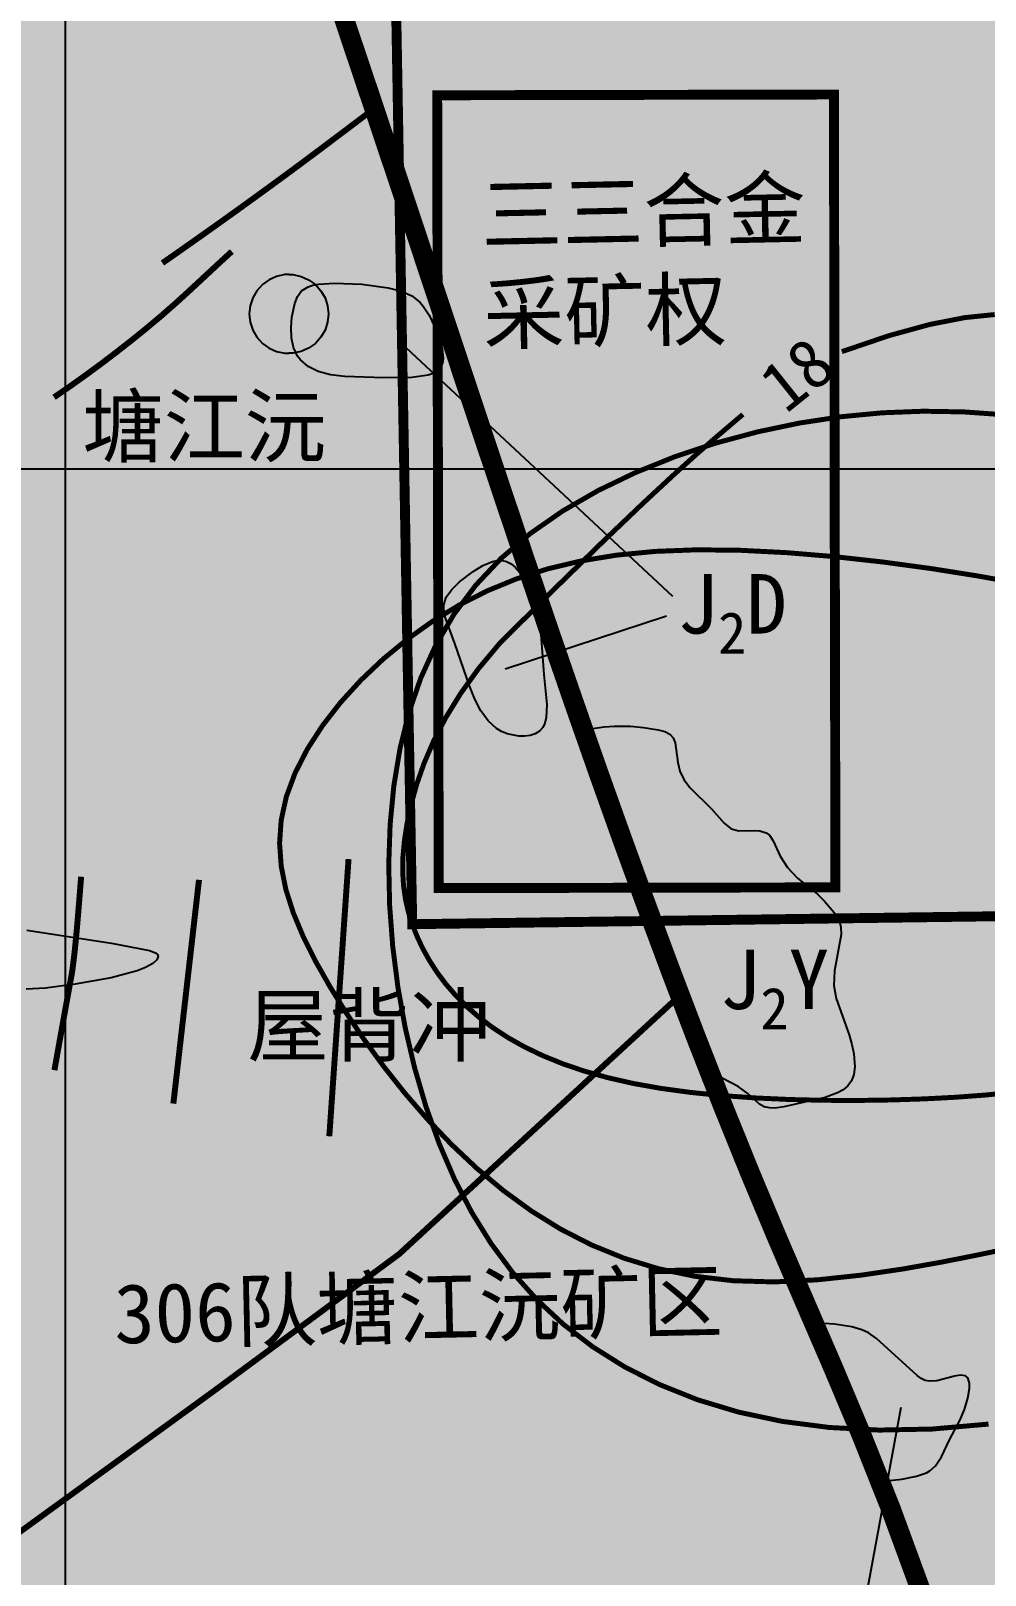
# Model space of a CAD drawing. Extents: x 13788 to 14373, y 59028 to 59855.
# Drawn here: x 14098.3 to 14146.3, y 59544.2 to 59622.1 of the extents above; entities that cross this region are included whole.
import ezdxf

# ---------------------------------------------------------------- set-up
doc = ezdxf.new("R2010")
doc.units = 0
doc.header["$LTSCALE"] = 0.5
doc.header["$MEASUREMENT"] = 0
doc.linetypes.add('X6', pattern=[2, 1, -1])
doc.layers.get('0').update_dxf_attribs({"color": 6})
for name, color, linetype in [('TREE_LAYER', 7, 'Continuous'), ('图框', 7, 'Continuous'), ('地名', 7, 'Continuous'), ('地层代号', 7, 'Continuous'), ('地质界线', 7, 'Continuous'), ('塘江沅', 7, 'Continuous'), ('填色', 6, 'Continuous'), ('异常WL', 7, 'Continuous'), ('异常WT', 7, 'Continuous'), ('构造', 7, 'Continuous'), ('石英脉', 6, 'Continuous'), ('矿点WT', 7, 'Continuous')]:
    doc.layers.add(name, color=color, linetype=linetype)
doc.styles.add('HZTXT', font='', dxfattribs={"height": 1})
doc.styles.get("Standard").update_dxf_attribs({"font": ''})
doc.styles.get('HZTXT').set_extended_font_data('SimSun')
doc.styles.get('Standard').set_extended_font_data('SimSun')

# ---------------------------------------------------------------- blocks, each defined once
blk = doc.blocks.new('279')
at = {"true_color": 0xd70065}
blk.add_hatch(color=232, dxfattribs=at).paths.add_polyline_path([(-0.001231, 0.49567), (0.050142, 0.495571), (0.152115, 0.473896), (0.247353, 0.4314939999999999), (0.331693, 0.370216), (0.401451, 0.292743), (0.453576, 0.202459), (0.485791, 0.103311), (0.496688, -0.000369), (0.496688, -0.000369), (0.485791, -0.104049), (0.453576, -0.203197), (0.401451, -0.293481), (0.331693, -0.370954), (0.247353, -0.432231), (0.152115, -0.474634), (0.050142, -0.496309), (-0.001129, -0.496396), (-0.001129, -0.496396), (-0.054109, -0.496309), (-0.156081, -0.474634), (-0.251319, -0.432231), (-0.33566, -0.370954), (-0.405417, -0.293481), (-0.457543, -0.203197), (-0.489758, -0.104049), (-0.5006550000000001, -0.000369), (-0.489758, 0.103311), (-0.457543, 0.202459), (-0.405417, 0.292743), (-0.33566, 0.370216), (-0.251319, 0.4314939999999999), (-0.156081, 0.473896), (-0.054109, 0.495571), (-0.001231, 0.49567)])
at = {"color": 18, "true_color": 0x000000}
for points in [[(-0.001231, 0.49567), (-0.054109, 0.495571), (-0.156081, 0.473896), (-0.251319, 0.4314939999999999), (-0.33566, 0.370216), (-0.405417, 0.292743), (-0.457543, 0.202459), (-0.489758, 0.103311), (-0.5006550000000001, -0.000369), (-0.489758, -0.104049), (-0.457543, -0.203197), (-0.405417, -0.293481), (-0.33566, -0.370954), (-0.251319, -0.432231), (-0.156081, -0.474634), (-0.054109, -0.496309), (-0.001129, -0.496396)], [(-0.001231, 0.49567), (0.050142, 0.495571), (0.152115, 0.473896), (0.247353, 0.4314939999999999), (0.331693, 0.370216), (0.401451, 0.292743), (0.453576, 0.202459), (0.485791, 0.103311), (0.496688, -0.000369), (0.496688, -0.000369), (0.485791, -0.104049), (0.453576, -0.203197), (0.401451, -0.293481), (0.331693, -0.370954), (0.247353, -0.432231), (0.152115, -0.474634), (0.050142, -0.496309), (-0.001129, -0.496396)]]:
    blk.add_lwpolyline(points, dxfattribs=at)

msp = doc.modelspace()

# ---------------------------------------------------------------- hatches: boundary and pattern name
at = {"layer": '填色', "true_color": 0xf5e173}
h = msp.add_hatch(color=41, dxfattribs=at)
h.paths.add_polyline_path([(14239.99932899999, 59800.002312), (13799.999329, 59800.002312), (13799.999329, 59040.002312), (14239.999329, 59040.002312)])
h.paths.add_polyline_path([(14090.684989, 59568.547623), (14090.6384, 59568.658199), (14090.592016, 59568.768232), (14090.545857, 59568.877674), (14090.499941, 59568.986474), (14090.454287, 59569.09458300001), (14090.408914, 59569.201952), (14090.36384, 59569.308532), (14090.319084, 59569.414273), (14090.274666, 59569.519126), (14090.230603, 59569.623041), (14090.186914, 59569.72597000001), (14090.143618, 59569.827863), (14090.100734, 59569.92867), (14090.058281, 59570.028342), (14090.016276, 59570.12682999999), (14089.97474, 59570.224085), (14089.93369, 59570.320057), (14089.893145, 59570.414697), (14089.853125, 59570.50795499999), (14089.813647, 59570.599782), (14089.774731, 59570.69013), (14089.736395, 59570.778948), (14089.698657, 59570.866187), (14089.661538, 59570.951797), (14089.625054, 59571.035731), (14089.58922599913, 59571.1179369976), (14089.55407199763, 59571.19836700445), (14089.51961000185, 59571.27697199417), (14089.48585899863, 59571.35370200661), (14089.4858585631, 59571.35370299384), (14089.7213734658, 59570.81828008466), (14090.26220360186, 59569.55021012908), (14090.72580417172, 59568.45102311439), (14090.72580459044, 59568.45102211228), (14090.7256922719, 59568.45097480946)], flags=16)
at = {"layer": '填色', "linetype": 'Continuous', "true_color": 0xffb3ff}
for points in [[(14118.97691637427, 59606.05716329152), (14118.72658452144, 59606.90077365106), (14118.33134805661, 59607.74438384752), (14118.02036386555, 59608.2121279567), (14117.84972586683, 59608.40574948399), (14117.45065299884, 59608.72225339303), (14116.93598646784, 59608.95956251804), (14116.25948887118, 59609.13582575128), (14114.93258813259, 59609.31061114554), (14113.53602144487, 59609.3610361402), (14112.76305793039, 59609.31181448222), (14112.46449260195, 59609.25937889153), (14112.22403366122, 59609.18766017528), (14111.88564676339, 59608.98513596808), (14111.68432087851, 59608.7017670644), (14111.55647964813, 59608.33507866805), (14111.41172974779, 59607.64336175151), (14111.36477014892, 59607.12997063698), (14111.38345129305, 59606.61327976995), (14111.48977373441, 59606.12585730564), (14111.69901226289, 59605.69038923244), (14111.84491490681, 59605.49616614057), (14112.22444732954, 59605.1624756977), (14112.72782976627, 59604.91210471131), (14113.35547501071, 59604.75137774923), (14114.07642062692, 59604.66242100125), (14116.03247983068, 59604.59785142032), (14117.45627652016, 59604.61194395463), (14118.27632025891, 59604.71851652752), (14118.65447624827, 59604.8642569538), (14118.79215632407, 59604.96476287241), (14118.89722248239, 59605.0858924478), (14119.01446713236, 59605.39662212816), (14119.02912266675, 59605.5895220128)], [(14123.79363671217, 59592.64950691553), (14123.56690764034, 59593.43302559751), (14123.25705185112, 59594.1717217057), (14122.88122248062, 59594.78913287006), (14122.67392805742, 59595.02846210761), (14122.456572665, 59595.2087967204), (14122.23116300064, 59595.32340779985), (14121.99915598279, 59595.376881988), (14121.76187108529, 59595.37663481454), (14121.52062778203, 59595.3300818092), (14121.03154385325, 59595.12772042169), (14120.54245998693, 59594.82912206307), (14119.84825354092, 59594.303114471), (14119.46461762018, 59593.92387924926), (14119.19049789312, 59593.53409742878), (14119.06380166643, 59593.1434915194), (14119.05783682754, 59592.94612864133), (14119.13678572796, 59592.52998019709), (14119.626612844, 59591.19702557108), (14120.35149706207, 59589.05789426699), (14120.62646903116, 59588.38418025784), (14120.93346557124, 59587.79088344534), (14121.29324084513, 59587.29316446865), (14121.72690637138, 59586.90552481052), (14121.97804532848, 59586.75751643931), (14122.2534020423, 59586.64254834862), (14122.84172035244, 59586.52071404384), (14123.13390031631, 59586.51846193954), (14123.41090639775, 59586.55839594046), (14123.66234778047, 59586.64282310153), (14123.87783364826, 59586.77405047762), (14124.04697318484, 59586.95438512364), (14124.16253680082, 59587.18454112771), (14124.229939814, 59587.45886071065), (14124.25457021051, 59588.11098762979), (14124.10327173386, 59589.62617159561), (14123.92910231531, 59591.88246736967)], [(14145.29614546137, 59552.56238140296), (14145.46588596202, 59553.12989853009), (14145.55135540675, 59553.63018816907), (14145.55058149165, 59553.88933163459), (14145.46304422198, 59554.15693581482), (14145.35048902291, 59554.25798227233), (14145.10694167085, 59554.30134981438), (14144.79032519679, 59554.24706717877), (14143.90377176833, 59554.01464796869), (14143.53337099293, 59553.98756143538), (14143.3148299266, 59554.02955146723), (14143.11568106717, 59554.12714123292), (14142.91624182558, 59554.27665635575), (14140.86062314858, 59556.15084206466), (14140.45804794781, 59556.42861733583), (14140.12578952507, 59556.58887745953), (14139.62310153878, 59556.73301356897), (14138.75240787557, 59556.86366077618), (14137.70690358363, 59556.93935981635), (14138.67934247557, 59554.68842376878), (14140.11937018283, 59551.26049131354), (14141.04546311363, 59548.92916041934), (14142.14438052089, 59549.05595477353), (14142.89045592902, 59549.1984015499), (14143.3801166225, 59549.37210740925), (14143.55760554229, 59549.47540733866), (14143.83406747506, 59549.72361889656), (14144.13914234716, 59550.18512730874), (14144.54437165699, 59551.02896274168), (14145.06763575764, 59552.01104869979)]]:
    msp.add_hatch(color=211, dxfattribs=at).paths.add_polyline_path(points)
at = {"layer": '填色', "linetype": 'Continuous', "true_color": 0xfb98f3}
h = msp.add_hatch(color=211, dxfattribs=at)
h.paths.add_polyline_path([(14067.72664956234, 59509.2086311356), (14068.15532495776, 59510.01792795487), (14068.5928069878, 59510.71155074955), (14069.08430617128, 59511.3405157521), (14070.07278610264, 59512.47712486552), (14071.85979439084, 59514.39018524696), (14071.94937781745, 59514.54296448355), (14071.93776538149, 59514.66543115826), (14071.79615322808, 59514.76142372262), (14071.61917393898, 59514.75546439003), (14071.42177142012, 59514.65379730856), (14070.88023367049, 59514.27743945311), (14070.64078252467, 59514.18974397246), (14070.08558225413, 59514.16613639127), (14069.94981388754, 59514.20663528347), (14069.82870029775, 59514.29243275082), (14069.71550170956, 59514.46776248625), (14069.64408305161, 59514.69729160406), (14069.28098353833, 59516.65222195174), (14069.07906599471, 59517.5520044176), (14068.94808902776, 59517.74686786655), (14068.70583069212, 59517.81926572947), (14068.62402805708, 59517.7979816626), (14068.57801633742, 59517.73374636752), (14068.54480441519, 59517.36397811839), (14068.76847799853, 59514.1053929766), (14068.80089843126, 59512.84046633354), (14068.72979270132, 59512.10508977239), (14068.6654393908, 59511.98313400529), (14068.55673096913, 59511.89736116393), (14068.26641925706, 59511.80020119783), (14067.91872740721, 59511.77848182254), (14067.54458948782, 59511.8276529635), (14067.18577375071, 59511.95744442588), (14066.55851005861, 59512.33103564507), (14065.49503394027, 59513.03541724), (14063.83810704726, 59514.25661858203), (14063.44059918728, 59514.44672073361), (14063.0509579602, 59514.52228708224), (14063.22168428547, 59513.63402151052), (14063.5387799665, 59512.23283310503), (14063.23523262037, 59513.25751901515), (14062.96199413273, 59514.25607586538), (14062.67871476381, 59515.34705030016), (14062.54724932899, 59515.95516568887), (14062.27242858603, 59517.66966302985), (14061.6211967971, 59522.39465197032), (14061.51182306764, 59523.07036378614), (14061.4235319456, 59523.50844714112), (14061.30574639923, 59523.89874550195), (14060.85309063179, 59524.88693254401), (14060.64742480316, 59525.47463020448), (14060.56723857762, 59525.80765877773), (14060.52834365171, 59526.07438361195), (14060.50734894262, 59526.83687060449), (14060.46707769341, 59527.12762564786), (14060.40852177889, 59527.30616497645), (14060.11676468374, 59528.00303102331), (14060.03131931566, 59528.25465015285), (14059.93516186852, 59528.63080176599), (14059.78436378959, 59529.39552094657), (14059.51597986455, 59530.23849458765), (14059.43294589784, 59530.61192616185), (14059.39726233869, 59530.90050452269), (14059.4137714256, 59531.30679946836), (14059.44710766948, 59531.51715821237), (14059.58668615129, 59532.11256966511), (14059.71746641708, 59533.10966169997), (14059.66409369283, 59533.5366001628), (14059.42787459985, 59534.65997970094), (14059.17504794325, 59535.76134686246), (14058.98563703239, 59536.32768553947), (14058.64479576628, 59537.0917414404), (14057.25377892056, 59538.25524903843), (14055.96160098593, 59539.41930699813), (14055.38984778293, 59540.0028414066), (14053.9609460366, 59541.60305198446), (14052.79772219143, 59542.78820567648), (14052.54917897796, 59543.10499695819), (14052.45484339745, 59543.31706449291), (14052.35769225272, 59543.93031717651), (14052.33418898282, 59544.56621171845), (14052.39304187568, 59545.00871101395), (14052.53067077398, 59545.4180494247), (14052.73277958468, 59545.76992005717), (14052.96548926352, 59546.02284221189), (14053.4222108329, 59546.34212312857), (14054.17167465789, 59546.73035626103), (14054.60194286636, 59546.88070433241), (14055.06473808953, 59546.93792025174), (14055.39835694109, 59546.9141833508), (14055.66527414129, 59546.82883504883), (14055.87729499923, 59546.66399528865), (14056.02741360504, 59546.43572663568), (14056.08942728466, 59546.26150874793), (14056.12003033645, 59546.04433269459), (14056.09049064684, 59544.6976527331), (14056.13405193633, 59544.5220406108), (14056.2272539198, 59544.40285872781), (14056.37338763298, 59544.33381875968), (14056.54872361056, 59544.29854080988), (14057.04707758847, 59544.30461130405), (14057.75262691685, 59544.43670021836), (14058.31695863746, 59544.63450796616), (14058.70446825062, 59544.86783145605), (14058.89651981024, 59545.09243574789), (14059.29084341526, 59545.98346268037), (14059.99941091711, 59547.4109224493), (14060.34753440449, 59548.22223862966), (14060.45827648496, 59548.56145260853), (14060.51988330489, 59548.93055392514), (14060.51062042551, 59550.894883014), (14060.55414952361, 59551.21043184909), (14060.71672999449, 59551.86082863478), (14060.72872852894, 59552.11633274343), (14060.67349231971, 59552.33004596367), (14060.57034483353, 59552.53646055813), (14059.84661657319, 59553.52419692936), (14059.57169281857, 59553.97499337012), (14059.44160204127, 59554.32746649208), (14059.4245598662, 59554.65694471972), (14059.52825605816, 59554.91135261321), (14059.77202388913, 59555.18336822816), (14060.23109785539, 59555.57128854612), (14061.06174991096, 59556.18427880189), (14061.36002714585, 59556.46083672266), (14061.72814420173, 59556.94282570231), (14061.78764284519, 59557.09192579469), (14061.79543128299, 59557.24196212933), (14061.71628012565, 59557.42108248248), (14061.56573711015, 59557.47133866134), (14061.49244803173, 59557.42248792855), (14061.18186650547, 59557.05113233305), (14060.8826494667, 59556.85233778424), (14060.62534401025, 59556.80186350938), (14060.32133289953, 59556.92589214836), (14059.6180024244, 59557.38875658005), (14059.35390303167, 59557.61586517754), (14059.1563314909, 59557.83848360986), (14059.025573838, 59558.06574590063), (14058.97500036635, 59558.23864314974), (14058.97113110211, 59558.4941378598), (14059.0219216945, 59558.72554475902), (14059.20030840058, 59559.09341758723), (14059.54271879015, 59559.55035245822), (14060.5579949828, 59560.70056993316), (14060.97083973665, 59561.07955673802), (14061.69743396021, 59561.5007363723), (14063.81201842819, 59562.31373366866), (14064.05338423872, 59562.45607604644), (14064.32176282234, 59562.67262249243), (14064.86293793201, 59563.23521073173), (14065.30692195079, 59563.8111435807), (14065.58553046519, 59564.32240216232), (14065.74830253989, 59564.84201203298), (14065.71109526377, 59565.05493619797), (14065.5067699084, 59565.48477614547), (14062.87557638237, 59570.10644623386), (14062.50738030724, 59570.93767608168), (14062.44123654767, 59571.24404529713), (14062.42232675427, 59571.51892312024), (14062.44310674116, 59571.84446398714), (14062.51055943608, 59572.19804883394), (14062.72911872379, 59572.72696000962), (14063.13000117262, 59573.29657193692), (14063.45509551752, 59573.58161821426), (14063.84142382446, 59573.77687492465), (14064.31325708308, 59573.89919133964), (14064.95471016331, 59573.95203783198), (14066.09961525052, 59573.88269773585), (14069.02163928122, 59573.49154590804), (14070.12764569407, 59573.37743444027), (14071.82213160875, 59573.31069322152), (14073.65291006733, 59573.32820522454), (14073.9146898016, 59573.38231378017), (14075.26908782474, 59574.05540237333), (14075.70223634327, 59574.20293314934), (14076.12572458194, 59574.30317634001), (14076.83469586028, 59574.39175285632), (14077.65965148964, 59574.41433941068), (14078.31718961416, 59574.36386428836), (14078.87418417294, 59574.25108802968), (14079.20725897752, 59574.12082111062), (14079.52263709817, 59573.91937821292), (14079.80883843367, 59573.64729772982), (14080.03832856402, 59573.34022283419), (14080.35522798052, 59572.71884698769), (14081.50969542755, 59570.04413907303), (14081.92470044109, 59569.31395069782), (14082.39021517031, 59568.665162153), (14082.96653557511, 59568.03596034372), (14083.52935786494, 59567.58530147267), (14084.12924510776, 59567.26463945396), (14084.32521765775, 59567.21305144692), (14084.55748936884, 59567.20062216718), (14084.7777649578, 59567.23113669751), (14084.94527149045, 59567.29447277039), (14085.44809760901, 59567.63809641657), (14086.71060725316, 59569.04944222792), (14087.1283171792, 59569.41275674106), (14087.65403355506, 59569.70677384812), (14089.40116229888, 59570.50591445789), (14089.93656145485, 59570.78657199568), (14090.601431443, 59571.22770083185), (14092.92724423643, 59572.9329400534), (14093.73933492072, 59573.41640250551), (14094.60374696013, 59573.82681096575), (14095.3887419751, 59574.08838201183), (14096.1414922143, 59574.19976222413), (14096.48202751589, 59574.16173465889), (14097.64486948328, 59573.82220945205), (14098.01717802173, 59573.76146792787), (14098.99372043753, 59573.80826337401), (14100.48877317696, 59574.00743254231), (14102.2989947126, 59574.33976689046), (14103.61609762921, 59574.68163169964), (14104.03430710054, 59574.8471514755), (14104.39900387551, 59575.05730706952), (14104.60510461542, 59575.25011962069), (14104.66493587227, 59575.41661512927), (14104.63110546505, 59575.50279069902), (14104.543920601, 59575.59376700924), (14104.23864725813, 59575.71804465311), (14102.31691044719, 59576.07662617516), (14098.04942760119, 59576.74606785498), (14097.12195142801, 59576.83275741201), (14096.35938721152, 59576.83496325929), (14095.65948502421, 59576.77948509936), (14094.86635400756, 59576.67130439825), (14093.40971089232, 59576.34915342227), (14092.12434623868, 59575.97429894743), (14088.42486722194, 59574.77633309845), (14087.40674149074, 59574.50031951398), (14086.92515178, 59574.41828206507), (14086.54359179142, 59574.39091090675), (14086.18431536213, 59574.41189596487), (14085.72453048293, 59574.49111506795), (14085.16425051932, 59574.66959365887), (14084.47495630293, 59575.02829462867), (14083.86614410963, 59575.45991201746), (14083.28229629603, 59575.98817132849), (14082.15252329106, 59577.23790834728), (14078.01327360336, 59582.18424286612), (14077.32880588787, 59582.89988270105), (14076.53398421498, 59583.65300054698), (14075.74437242842, 59584.31184766435), (14074.904361554, 59584.90377272572), (14074.09223880742, 59585.37979431028), (14073.26821621953, 59585.76848090056), (14072.70507247004, 59585.97793626952), (14072.05965286325, 59586.16509063707), (14071.46921056101, 59586.29093158642), (14070.77650402535, 59586.38912653002), (14061.46656461912, 59587.04573979019), (14060.44497701981, 59587.07956450052), (14059.59731188279, 59587.04976646242), (14057.57060617257, 59586.8850706156), (14056.32331362459, 59586.72942381404), (14055.90135319681, 59586.6251092182), (14055.39793675548, 59586.43498330253), (14053.74309008223, 59585.59458806205), (14052.52727141863, 59584.86462084567), (14052.07734539435, 59584.54216123735), (14051.58633069466, 59584.13403802938), (14050.61687853296, 59583.16598062636), (14049.61597403072, 59581.95108502646), (14048.7129328574, 59580.66687332896), (14047.79659440669, 59579.13746439907), (14046.90432961329, 59577.37436253211), (14046.0946357959, 59575.49641956313), (14044.93435771795, 59572.38391596638), (14044.01857135735, 59569.68289652861), (14043.76723236932, 59568.63503043418), (14043.59862573381, 59567.48984028683), (14043.40865009969, 59565.56938996963), (14043.22669901609, 59563.25466846162), (14043.15098326903, 59561.5304517898), (14043.2082085814, 59559.94638960689), (14043.15505763913, 59558.92117349349), (14043.12543194076, 59557.16992051238), (14042.62344421512, 59547.59904308869), (14042.64614146904, 59546.65643020363), (14042.85333832244, 59545.2382490693), (14042.8474299594, 59544.28340256292), (14042.72979453412, 59543.19958412874), (14042.30056881801, 59541.45333215818), (14041.6062049921, 59537.05671001202), (14041.62966252987, 59536.60310859763), (14041.71682195558, 59536.1326799333), (14042.28969541991, 59534.82144662799), (14042.38845112592, 59534.42491201108), (14042.40320456775, 59534.08358156166), (14042.31794362951, 59533.62332002528), (14041.85818391799, 59532.24933486633), (14041.50332744583, 59530.80092911601), (14041.3056629759, 59529.60163439506), (14041.26163008817, 59528.52236996726), (14041.30016302522, 59527.75241376392), (14041.40549537086, 59526.964367824), (14041.53488150798, 59526.32101055938), (14041.71166636198, 59525.74357710194), (14042.10747558829, 59524.77410371853), (14042.60002462221, 59523.68654705684), (14044.45031619154, 59519.96371996056), (14044.72869466753, 59519.28359463503), (14044.8739831085, 59518.69922977091), (14044.92938184985, 59518.14095284498), (14044.94918780873, 59517.29358041976), (14044.88694377816, 59514.37575629974), (14044.73616603688, 59512.2198052481), (14044.40122814001, 59509.77665368882), (14044.40935429079, 59509.19268192636), (14044.47337740773, 59508.87065526569), (14044.5936624832, 59508.52912512262), (14044.78242596534, 59508.16848427504), (14045.05188430227, 59507.78912550083), (14045.4108385551, 59507.39136206696), (14045.85442823732, 59506.9751891972), (14046.96241039511, 59506.0872780009), (14048.309623787, 59505.12471761457), (14054.67838544611, 59500.77783238031), (14058.30902891219, 59498.25601166065), (14060.46216348092, 59496.70324001463), (14060.9689600916, 59496.29945920349), (14061.28582961986, 59495.99451766322), (14061.86673791309, 59495.24749127692), (14062.54721619539, 59494.19100854707), (14063.19564656945, 59493.00649518573), (14063.77114736078, 59491.75944398595), (14064.50204001916, 59489.82487373429), (14065.1892364537, 59487.8079527384), (14065.53342493672, 59486.59031841661), (14065.8309023311, 59485.17399246303), (14066.0383899168, 59483.80132450798), (14066.17120661612, 59482.5328881517), (14066.26622986827, 59481.00854027872), (14066.29068085571, 59479.68332328432), (14066.25138663733, 59477.79844358041), (14066.15535316382, 59475.9249369925), (14066.03282062644, 59474.47607469314), (14065.82470004615, 59472.75796057955), (14065.44492462911, 59470.36037149149), (14064.89735747922, 59467.79711933833), (14064.12014685773, 59464.8433035123), (14062.30400692266, 59458.698271508), (14062.05722781037, 59457.52746354668), (14061.90435096079, 59456.30129090875), (14061.85684631218, 59455.57810044204), (14061.85362256493, 59454.95779528226), (14061.89270436186, 59454.25511040122), (14061.97538051536, 59453.54554836873), (14062.10696155895, 59452.80947266936), (14062.30401882615, 59451.98339984247), (14062.49525760943, 59451.33809555398), (14062.7328258384, 59450.68582980756), (14063.51223289378, 59448.85451633494), (14065.74727157989, 59444.00561114113), (14066.47055716785, 59442.28000981984), (14066.9044234438, 59441.09626280643), (14067.2022205969, 59440.16682369251), (14068.01581923341, 59437.11223953997), (14068.25063161094, 59436.33988682851), (14068.72631447694, 59435.13892902101), (14069.32106632784, 59433.91218563285), (14069.81584547797, 59433.04940169738), (14070.37681956886, 59432.19953045771), (14071.08342288917, 59431.26220379407), (14071.72627210079, 59430.51784391861), (14072.42295091296, 59429.80279835052), (14073.17944143125, 59429.11009115811), (14074.00777123977, 59428.4341116432), (14074.89450216439, 59427.79062757768), (14075.98604098712, 59427.0996334317), (14077.18747380859, 59426.45342163055), (14078.55463614873, 59425.83555490361), (14080.07502852194, 59425.25730617456), (14081.25347245666, 59424.89884805929), (14082.51231125681, 59424.62921952269), (14083.44199336385, 59424.52430095184), (14084.32623676213, 59424.5463702493), (14085.52697755941, 59424.72704869601), (14086.69433524084, 59425.03474546199), (14088.09280306041, 59425.53644181518), (14089.71330621709, 59426.25523345105), (14091.41372295444, 59427.13170339274), (14092.62749105858, 59427.83884889886), (14093.14983196187, 59428.23123568577), (14093.64619319447, 59428.65968719783), (14093.93587932103, 59428.95976790121), (14094.22002840255, 59429.32617131861), (14094.50764172996, 59429.82825270593), (14094.68961762927, 59430.31863766989), (14094.77884132172, 59430.76847654863), (14094.81380135894, 59431.38556245611), (14094.78042576592, 59432.09271323416), (14094.68484444504, 59432.76020204396), (14094.5147069066, 59433.46823395671), (14094.22993868685, 59434.32386498694), (14093.84046757628, 59435.23020883395), (14093.41228529126, 59436.03506822543), (14088.90549537487, 59443.09858952074), (14088.37492298497, 59443.99007056921), (14087.84502928859, 59444.98401310721), (14087.0930802973, 59446.60807225239), (14086.54031608336, 59448.07160552772), (14086.08100587608, 59449.7104407496), (14085.80908327977, 59451.22345981786), (14085.65564584111, 59452.91030407878), (14085.63758321821, 59454.42422708524), (14085.74728261263, 59456.14727852107), (14086.00350276014, 59457.98146496477), (14086.29105900381, 59459.36136165574), (14086.63657735791, 59460.62337805766), (14088.01167709772, 59464.64810010845), (14088.4208469044, 59465.96291795644), (14088.70874861111, 59467.17170416671), (14088.93440999092, 59468.58844403784), (14089.01841160692, 59469.88702854396), (14088.97003418978, 59471.05882645793), (14088.87729765365, 59471.75393486072), (14088.7516616915, 59472.40063507816), (14088.59272212296, 59473.04346670487), (14088.40909698147, 59473.6181846089), (14088.16404257607, 59474.21541494926), (14087.80636041114, 59474.95411482899), (14086.93964790256, 59476.48542563953), (14086.48407921506, 59477.16027148945), (14086.06122365539, 59477.71466483256), (14085.66939703447, 59478.16506160035), (14085.27804905174, 59478.52939870079), (14084.72964193929, 59478.96255310225), (14084.32106511985, 59479.18906607557), (14079.91015709913, 59480.96047626685), (14079.17691141475, 59481.30583660747), (14078.34913161583, 59481.78011379152), (14077.42852856712, 59482.43094126935), (14076.74228916908, 59483.05945328436), (14076.11577527383, 59483.85749331112), (14075.91142728837, 59484.19762301243), (14075.72695482009, 59484.59819901717), (14075.45770044447, 59485.4704958981), (14075.27790968779, 59486.46649240542), (14075.21436493675, 59487.35273982971), (14075.2457086739, 59488.36769348923), (14075.4733335906, 59490.74862044243), (14075.77985640674, 59492.73151164687), (14076.11293200184, 59494.23657161734), (14076.87882216599, 59497.10493230743), (14077.05921226444, 59498.11654303941), (14077.13160114724, 59499.08360295743), (14077.10830013028, 59500.07815301116), (14077.00118937385, 59500.79342910328), (14076.81360283794, 59501.44604897295), (14076.46978207227, 59502.21927495153), (14075.9712575977, 59502.97996459081), (14075.30470925361, 59503.73035712528), (14074.46139275154, 59504.45525935514), (14073.76947184874, 59504.93123997177), (14073.06489606629, 59505.34129451556), (14067.82487000537, 59508.11541759747), (14067.60223461681, 59508.27148722693), (14067.50359070153, 59508.45080832458), (14067.56853996774, 59508.8136284062)])
h.paths.add_polyline_path([(14060.97835895844, 59528.04840787904), (14061.02979011782, 59527.77199625414), (14061.45665012405, 59528.4188453815), (14061.98095700475, 59529.31909083915), (14062.51239488352, 59529.8785280283), (14062.68631369427, 59530.12682529548), (14062.9188363197, 59530.62168276771), (14063.28272050973, 59531.6452682778), (14063.42703462366, 59531.90578908394), (14063.50819912755, 59531.94437555162), (14063.58281303408, 59531.92771839081), (14064.09500747715, 59531.58200483271), (14064.29012883849, 59531.48799154511), (14065.16036595004, 59531.25469143022), (14065.51707513081, 59531.21116132132), (14065.90188205522, 59531.21433970553), (14066.49389338744, 59531.3390673568), (14066.86919233128, 59531.49678020304), (14067.20501696521, 59531.70588478552), (14067.48108082737, 59531.95927403861), (14067.6831408526, 59532.24916174269), (14067.80299737208, 59532.56708252414), (14067.83271347344, 59532.9045414809), (14067.76435218157, 59533.25280313898), (14067.69091184397, 59533.4268568209), (14067.46054939647, 59533.76252399045), (14067.11226131736, 59534.06490227108), (14066.63810768384, 59534.31394930739), (14066.35321585952, 59534.41296004146), (14065.39985533136, 59534.61985901844), (14063.83512159498, 59534.82469870052), (14063.38024994234, 59534.97038965423), (14062.2675660607, 59535.03291871833), (14062.03563732764, 59535.08326812813), (14061.87917971381, 59535.15329342659), (14061.74775846656, 59535.2784783427), (14061.63832334075, 59535.50014121539), (14061.52358407658, 59536.59539405343), (14061.43595645331, 59536.86856354996), (14061.32295753886, 59536.97965209797), (14061.14061050694, 59536.96681828843), (14060.94504939863, 59536.83256372354), (14060.82333159179, 59536.68531071101), (14060.57967238956, 59536.25861494501), (14060.45084123207, 59536.10336693878), (14060.29718647169, 59535.98065063913), (14060.08578832006, 59535.92165731008), (14060.00606910351, 59535.949629953), (14060.09053212668, 59531.48253282175), (14060.1128579105, 59530.93070624), (14060.13988636879, 59530.60673265231), (14060.18723673433, 59530.3309844419), (14060.2492160101, 59530.11741327961), (14060.30873021981, 59529.97957577983), (14060.39032991087, 59529.83000295072), (14060.61515907477, 59529.46623391977), (14060.72943770271, 59529.25769866272), (14060.82312155847, 59529.03711017329), (14060.85770937341, 59528.92368812678), (14060.90505629811, 59528.69443192274)], flags=17)
msp.add_hatch(color=211, dxfattribs=at).paths.add_polyline_path([(14136.38697758826, 59579.89592862637), (14136.00777016758, 59580.46764201137), (14135.66432758302, 59581.24669550621), (14135.4796774141, 59581.52640847055), (14135.30792479586, 59581.65037331441), (14134.98281784128, 59581.75083558643), (14134.73429369692, 59581.77165327317), (14133.93149858796, 59581.75061313756), (14133.54535742715, 59581.85367937246), (14133.19008036951, 59582.13394249172), (14132.55490071253, 59582.8506114447), (14131.48093885935, 59583.91518023139), (14131.15161729275, 59584.33554039677), (14130.95297775935, 59584.75029833069), (14130.85062280964, 59585.19987655202), (14130.73037431562, 59586.18136857638), (14130.62995193167, 59586.44006384993), (14130.4604891516, 59586.62482698637), (14130.20778987436, 59586.7503259959), (14129.85973215133, 59586.8399758598), (14129.13173237014, 59586.95700043727), (14128.47666194256, 59587.02168109774), (14127.64065314575, 59587.02782445002), (14127.14201852009, 59586.99446169296), (14126.0966655902, 59586.84565078661), (14126.81151464167, 59584.80617787058), (14128.01944882699, 59581.4194323695), (14129.25702286363, 59578.01779814449), (14130.52342302435, 59574.61376567633), (14131.81783558402, 59571.2198254422), (14132.47864120014, 59569.53414668323), (14133.05837787383, 59569.29395900251), (14133.89396945636, 59568.855095365), (14134.40516258457, 59568.48045264703), (14134.96755952499, 59567.96589248494), (14135.21351204929, 59567.83419606023), (14135.46902089646, 59567.77165952332), (14135.74183478763, 59567.76383161059), (14136.19795611712, 59567.82374441266), (14138.27692815594, 59568.30606912645), (14138.91069818898, 59568.52680679935), (14139.18723041298, 59568.68161428623), (14139.4214037654, 59568.88184030959), (14139.60132329258, 59569.13952267958), (14139.71742207583, 59569.46274352515), (14139.76944533694, 59569.84376225094), (14139.73187387408, 59570.49807576033), (14139.63316610916, 59570.97234982938), (14139.4873212306, 59571.4617811174), (14138.83766741609, 59573.29555472227), (14138.72476367379, 59573.94208960511), (14138.7546217891, 59574.68021942697), (14139.07932291679, 59576.51279289876), (14139.07625034323, 59576.88436895307), (14139.00869505643, 59577.17566417115), (14138.8912552667, 59577.41645313943), (14138.73852918443, 59577.63651044446), (14138.25507045364, 59578.20455898353), (14137.89032472678, 59578.54942529449), (14136.8917795172, 59579.36054785494)])

# ---------------------------------------------------------------- linework, layer by layer
at = {"layer": 'TREE_LAYER', "color": 6, "const_width": 0.5, "elevation": -20.217715799884}
msp.add_lwpolyline([(14118.73046687809, 59618.84107536833), (14138.72197596018, 59618.87963224951), (14138.79938428595, 59578.89675968626), (14118.80787394022, 59578.85790887604), (14118.73046687809, 59618.84107536833)], dxfattribs=at)
at = {"layer": '图框'}
for points, elevation in [([(14099.999329, 59040.002312), (14099.999329, 59800.002312)], 17), ([(13799.999329, 59600.002312), (14239.999329, 59600.002312)], 9)]:
    msp.add_lwpolyline(points, dxfattribs=dict(at, elevation=elevation))
at = {"layer": '地质界线', "linetype": 'Continuous'}
for points in [[(14116.25948887114, 59609.13582575129), (14116.93598646785, 59608.95956251804), (14117.45065299883, 59608.72225339303), (14117.8497258668, 59608.40574948402), (14118.02036386551, 59608.2121279567), (14118.3313480566, 59607.74438384754), (14118.72658452144, 59606.90077365106), (14118.97691637427, 59606.05716329153), (14119.02912266675, 59605.58952201279), (14119.01446713237, 59605.39662212817), (14118.8972224824, 59605.08589244782), (14118.79215632405, 59604.96476287243), (14118.65447624828, 59604.8642569538), (14118.27632025894, 59604.71851652754), (14117.45627652021, 59604.61194395463), (14116.0324798307, 59604.59785142031), (14114.07642062696, 59604.66242100123), (14113.35547501073, 59604.75137774922), (14112.72782976631, 59604.91210471131), (14112.22444732953, 59605.16247569772), (14111.84491490679, 59605.49616614059), (14111.69901226289, 59605.69038923247), (14111.48977373441, 59606.12585730563), (14111.38345129305, 59606.61327976996), (14111.36477014892, 59607.12997063698), (14111.4117297478, 59607.64336175152), (14111.55647964813, 59608.33507866805), (14111.68432087851, 59608.70176706441), (14111.88564676338, 59608.98513596807), (14112.22403366119, 59609.18766017527), (14112.46449260196, 59609.25937889152), (14112.76305793039, 59609.31181448224), (14113.53602144475, 59609.3610361402), (14114.93258813255, 59609.31061114554)], [(14120.54245998698, 59594.8291220631), (14121.03154385327, 59595.12772042167), (14121.52062778203, 59595.3300818092), (14121.76187108531, 59595.37663481454), (14121.99915598278, 59595.376881988), (14122.23116300062, 59595.32340779985), (14122.45657266502, 59595.2087967204), (14122.67392805746, 59595.02846210759), (14122.88122248064, 59594.78913287004), (14123.25705185112, 59594.1717217057), (14123.56690764034, 59593.43302559751), (14123.79363671216, 59592.64950691556), (14123.92910231532, 59591.88246736967), (14124.10327173386, 59589.62617159563), (14124.25457021051, 59588.11098762977), (14124.229939814, 59587.45886071066), (14124.16253680082, 59587.1845411277), (14124.04697318484, 59586.95438512364), (14123.87783364825, 59586.77405047762), (14123.66234778048, 59586.64282310152), (14123.41090639776, 59586.55839594047), (14123.13390031634, 59586.51846193954), (14122.84172035248, 59586.52071404385), (14122.25340204236, 59586.64254834861), (14121.97804532859, 59586.75751643928), (14121.72690637134, 59586.90552481054), (14121.29324084514, 59587.29316446865), (14120.93346557125, 59587.7908834453), (14120.62646903117, 59588.38418025777), (14120.35149706208, 59589.05789426691), (14119.62661284402, 59591.19702557103), (14119.13678572797, 59592.52998019709), (14119.05783682754, 59592.94612864135), (14119.06380166643, 59593.14349151939), (14119.19049789312, 59593.53409742878), (14119.4646176202, 59593.92387924928), (14119.84825354091, 59594.303114471)]]:
    msp.add_lwpolyline(points, close=True, dxfattribs=at)
for points in [[(14116.91325263092, 59606.34218615143), (14130.58039403973, 59593.57854213313)], [(14122.16222775154, 59589.91765188049), (14130.28328261769, 59592.58911177106)], [(14125.95793213643, 59586.82590142694), (14127.14201852005, 59586.99446169294), (14127.64065314573, 59587.02782445002), (14128.4766619425, 59587.02168109774), (14129.13173237001, 59586.95700043732), (14129.8597321514, 59586.83997585979), (14130.20778987438, 59586.7503259959), (14130.46048915161, 59586.62482698636), (14130.62995193167, 59586.44006384994), (14130.73037431562, 59586.18136857636), (14130.85062280963, 59585.19987655204), (14130.95297775935, 59584.75029833071), (14131.15161729276, 59584.33554039678), (14131.48093885936, 59583.91518023142), (14132.55490071247, 59582.85061144477), (14133.1900803695, 59582.13394249175), (14133.54535742715, 59581.85367937246), (14133.93149858796, 59581.75061313756), (14134.73429369689, 59581.77165327318), (14134.98281784126, 59581.75083558643), (14135.30792479587, 59581.6503733144), (14135.47967741411, 59581.52640847053), (14135.66432758301, 59581.24669550626), (14136.00777016758, 59580.46764201135), (14136.38697758825, 59579.89592862635), (14136.8917795172, 59579.36054785491), (14137.89032472671, 59578.54942529451), (14138.25507045364, 59578.20455898353), (14138.73852918445, 59577.63651044448), (14138.89125526674, 59577.41645313942), (14139.00869505644, 59577.17566417113), (14139.07625034323, 59576.88436895308), (14139.07932291679, 59576.51279289878), (14138.7546217891, 59574.68021942698), (14138.72476367379, 59573.94208960509), (14138.83766741608, 59573.29555472229), (14139.48732123059, 59571.46178111742), (14139.63316610916, 59570.97234982943), (14139.73187387408, 59570.49807576031), (14139.76944533694, 59569.84376225094), (14139.71742207583, 59569.46274352515), (14139.60132329258, 59569.13952267958), (14139.4214037654, 59568.88184030959), (14139.18723041295, 59568.68161428622), (14138.91069818896, 59568.52680679937), (14138.27692815595, 59568.30606912644), (14136.19795611709, 59567.82374441266), (14135.74183478761, 59567.76383161059), (14135.46902089648, 59567.77165952331), (14135.21351204931, 59567.83419606023), (14134.96755952499, 59567.96589248494), (14134.40516258456, 59568.48045264708), (14133.89396945637, 59568.85509536499), (14133.05837787389, 59569.2939590025), (14132.47864120036, 59569.53414668315)], [(14098.04942760126, 59576.74606785495), (14102.31691044713, 59576.07662617509), (14104.23864725806, 59575.71804465312), (14104.54392060099, 59575.59376700925), (14104.63110546505, 59575.50279069901), (14104.66493587227, 59575.41661512927), (14104.60510461542, 59575.25011962068), (14104.39900387554, 59575.05730706954), (14104.03430710054, 59574.84715147552), (14103.61609762922, 59574.68163169964), (14102.2989947126, 59574.33976689045), (14100.48877317682, 59574.0074325423), (14098.99372043754, 59573.80826337403), (14098.01717802174, 59573.76146792786)], [(14141.04968530796, 59548.92964758098), (14142.14438052097, 59549.0559547735), (14142.89045592897, 59549.19840154988), (14143.38011662256, 59549.37210740929), (14143.55760554225, 59549.47540733864), (14143.83406747504, 59549.72361889654), (14144.13914234715, 59550.18512730871), (14144.54437165704, 59551.02896274174), (14145.06763575764, 59552.01104869976), (14145.29614546136, 59552.56238140293), (14145.46588596202, 59553.12989853007), (14145.55135540675, 59553.63018816907), (14145.55058149165, 59553.88933163457), (14145.46304422199, 59554.15693581483), (14145.35048902291, 59554.25798227234), (14145.10694167086, 59554.30134981438), (14144.79032519669, 59554.24706717872), (14143.90377176829, 59554.01464796869), (14143.53337099292, 59553.98756143537), (14143.31482992662, 59554.02955146722), (14143.11568106719, 59554.12714123292), (14142.91624182558, 59554.27665635571), (14140.8606231486, 59556.15084206465), (14140.45804794782, 59556.42861733585), (14140.12578952501, 59556.58887745954), (14139.62310153875, 59556.73301356897), (14138.75240787557, 59556.86366077618), (14137.70690358363, 59556.93935981636)], [(14139.60996205044, 59539.10254848585), (14142.1040544855, 59552.68240176778)]]:
    msp.add_lwpolyline(points, dxfattribs=at)
at = {"layer": '塘江沅', "color": 5, "ltscale": 2, "const_width": 0.5, "flags": 128}
msp.add_lwpolyline([(14096.14490426999, 59628.3223337571), (14116.56694131674, 59628.65574823035), (14117.4727281084, 59577.03908276922), (14154.95358326718, 59577.54824763261), (14155.84001539936, 59541.66379560024), (14081.00513587388, 59540.6129687922), (14080.32565127585, 59582.48570108961), (14096.88711423969, 59582.75495516392)], close=True, dxfattribs=at)
at = {"layer": '异常WL', "color": 90, "const_width": 0.25}
for points in [[(14139.120327, 59605.912312), (14141.49958018408, 59606.72014936116), (14143.55151994141, 59607.28295592058), (14145.31414532959, 59607.62832376709), (14146.82545540625, 59607.78384498959)], [(14121.885177, 59591.210443), (14124.8255538086, 59594.12980993945), (14127.20797390625, 59596.45483976563), (14129.11010155078, 59598.27165574023), (14130.609601, 59599.666381125), (14131.78413651172, 59600.72513918165), (14132.71137234376, 59601.53405317189), (14133.46897275392, 59602.17924635745), (14134.13460200001, 59602.74684200003)], [(14147.81481950261, 59568.57033501661), (14146.377322625, 59568.42529352344), (14144.8660557474, 59568.31275631543), (14143.28239566667, 59568.230041), (14141.63131314225, 59568.17531899023), (14139.93215478385, 59568.15017692188), (14138.20786116374, 59568.15705523633), (14136.48137285416, 59568.198394375), (14134.77563042741, 59568.2766347793), (14133.11357445573, 59568.39421689063), (14131.51814551139, 59568.55358115039), (14130.01228416667, 59568.757168), (14128.6142238597, 59569.00653854135), (14127.32336949219, 59569.29973651823), (14126.1344188317, 59569.63392633497), (14125.04206964583, 59570.00627239584), (14124.04101970215, 59570.41393910515), (14123.12596676823, 59570.85409086719), (14122.29160861165, 59571.32389208627), (14121.532643, 59571.82050716667), (14120.84411343197, 59572.34111199155), (14120.22244633073, 59572.88292835938), (14119.66441385059, 59573.44318954754), (14119.16678814583, 59574.01912883334), (14118.72634137077, 59574.60797949415), (14118.33984567969, 59575.2069748073), (14118.00407322689, 59575.81334805013), (14117.71579616667, 59576.42433250001), (14117.4727281084, 59577.03908276922), (14117.27634848177, 59577.66443880991), (14117.12907817155, 59578.30916190919), (14117.0333380625, 59578.98201335417), (14116.99154903939, 59579.69175443197), (14117.00613198698, 59580.44714642969), (14117.07950779004, 59581.25695063444), (14117.21409733334, 59582.12992833334), (14117.41447025651, 59583.07244060416), (14117.69379121875, 59584.08124768751), (14118.06737363412, 59585.15070961459), (14118.55053091667, 59586.27518641666), (14119.15857648047, 59587.449038125), (14119.90682373959, 59588.66662477083), (14120.81058610808, 59589.92230638542), (14121.885177, 59591.210443)]]:
    msp.add_lwpolyline(points, dxfattribs=at)
at = {"layer": '异常WL', "const_width": 0.25}
msp.add_lwpolyline([(14146.51167166667, 59551.830135), (14143.67929628971, 59551.58042414454), (14141.00382340104, 59551.52717103125), (14138.48393448893, 59551.65938808985), (14136.11831104167, 59551.96608775001), (14133.90563454753, 59552.43628244141), (14131.84458649479, 59553.05898459375), (14129.93384837175, 59553.82320663673), (14128.17210166667, 59554.71796099999), (14126.55714886328, 59555.73365187206), (14125.08327642708, 59556.86625047656), (14123.74389181901, 59558.1131197959), (14122.5324025, 59559.4716228125), (14121.44221593099, 59560.93912250878), (14120.46673957292, 59562.51298186718), (14119.59938088672, 59564.19056387012), (14118.83354733333, 59565.9692315), (14118.16418463281, 59567.84349097168), (14117.59239154167, 59569.79642142969), (14117.12080507552, 59571.80824525098), (14116.75206225, 59573.8591848125), (14116.48880008073, 59575.92946249121), (14116.33365558333, 59577.99930066407), (14116.28926577344, 59580.04892170801), (14116.35826766667, 59582.058548), (14116.54454353711, 59584.01067268132), (14116.85695669271, 59585.89687195053), (14117.30561569987, 59587.71099277051), (14117.900629125, 59589.44688210417), (14118.65210553451, 59591.09838691439), (14119.57015349479, 59592.65935416406), (14120.66488157227, 59594.12363081609), (14121.94639833334, 59595.48506383334), (14123.41865930469, 59596.73823268263), (14125.06100785417, 59597.88064684637), (14126.8466343099, 59598.91054831087), (14128.748729, 59599.8261790625), (14130.74048225261, 59600.62578108756), (14132.79508439584, 59601.3075963724), (14134.88572575781, 59601.86986690332), (14136.98559666667, 59602.31083466668), (14139.07308823405, 59602.6294741543), (14141.14739470573, 59602.82768988021), (14143.212911111, 59602.90811886394), (14145.27403247917, 59602.873398125), (14147.33515383952, 59602.72616468294)], dxfattribs=at)
at = {"layer": '异常WL', "color": 210, "const_width": 0.25}
msp.add_lwpolyline([(14147.11835473047, 59560.59720930208), (14145.82836900049, 59560.33048298828), (14144.16011146875, 59560.00013691666), (14142.21453833154, 59559.65398025129), (14140.09260578515, 59559.33982215624), (14137.89527002587, 59559.10547179556), (14135.72348725, 59558.99873833333), (14133.66001710498, 59559.05791651627), (14131.71483304297, 59559.28324342187), (14129.87971196728, 59559.66544171029), (14128.14643078125, 59560.19523404166), (14126.50676638818, 59560.86334307617), (14124.9524956914, 59561.66049147397), (14123.47539559424, 59562.57740189519), (14122.067243, 59563.604797), (14120.72181787402, 59564.73185322526), (14119.44091242969, 59565.94156211458), (14118.22832194238, 59567.21536898828), (14117.0878416875, 59568.53471916667), (14116.02326694043, 59569.88105797005), (14115.03839297656, 59571.23583071875), (14114.13701507129, 59572.58048273306), (14113.3229285, 59573.89645933334), (14112.60133419564, 59575.16970394401), (14111.98305572136, 59576.40415240626), (14111.48032229785, 59577.60823866537), (14111.10536314583, 59578.79039666667), (14110.87040748601, 59579.95906035547), (14110.78768453906, 59581.12266367708), (14110.86942352572, 59582.28964057682), (14111.12785366667, 59583.46842499999), (14111.57028438119, 59584.66351505077), (14112.18434588281, 59585.86366546874), (14112.95274858366, 59587.05369515233), (14113.85820289583, 59588.21842299999), (14114.88341923145, 59589.34266791015), (14116.0111080026, 59590.41124878125), (14117.22397962142, 59591.40898451171), (14118.5047445, 59592.32069399999), (14119.8413139834, 59593.13358576237), (14121.24240314844, 59593.84442678645), (14122.72192800488, 59594.45237367773), (14124.2938045625, 59594.95658304166), (14125.97194883105, 59595.35621148372), (14127.77027682031, 59595.65041560937), (14129.70270454004, 59595.83835202408), (14131.783148, 59595.91917733333), (14134.01561332421, 59595.89429719466), (14136.36446709375, 59595.77411347396), (14138.7841660039, 59595.57127708919), (14141.22916675, 59595.29843895833), (14143.65392602734, 59594.96824999934), (14146.01290053125, 59594.59336113021), (14148.26054695703, 59594.18642326887)], dxfattribs=at)
at = {"layer": '构造', "linetype": 'X6', "ltscale": 20, "const_width": 1, "flags": 128}
msp.add_lwpolyline([(14055.806192, 59799.69943499999), (14060.72515265326, 59783.85328181094), (14065.16698050492, 59769.76942333727), (14069.1911576322, 59757.21572626504), (14072.85716611231, 59745.96005728029), (14076.22448802247, 59735.770283069), (14079.35260543987, 59726.41427031727), (14082.30100044174, 59717.65988571109), (14085.12915510529, 59709.27499593649), (14087.88481466209, 59701.07302353717), (14090.56877696123, 59693.04961448736), (14093.17010300612, 59685.24597061891), (14095.6778538002, 59677.70329376368), (14098.08109034692, 59670.46278575357), (14100.3688736497, 59663.56564842042), (14102.53026471198, 59657.05308359611), (14104.5543245372, 59650.96629311252), (14106.43418835816, 59645.33199313379), (14108.17928832507, 59640.11895715317), (14109.80313081753, 59635.2814729962), (14111.31922221513, 59630.77382848843), (14112.74106889744, 59626.55031145542), (14114.08217724407, 59622.56520972264), (14115.35605363458, 59618.77281111569), (14116.57620444858, 59615.12740346006), (14117.75537430447, 59611.58795268415), (14118.90326077595, 59608.13213712748), (14120.02879967555, 59604.74231323248), (14121.14092681579, 59601.4008374415), (14122.2485780092, 59598.09006619689), (14123.36068906829, 59594.79235594108), (14124.48619580561, 59591.49006311645), (14125.63403403365, 59588.16554416536), (14126.81151464186, 59584.80617786973), (14128.01944882717, 59581.41943236985), (14129.25702286344, 59578.01779814551), (14130.52342302452, 59574.61376567651), (14131.81783558425, 59571.21982544262), (14133.13944681647, 59567.8484679237), (14134.48744299504, 59564.51218359955), (14135.86101039379, 59561.22346294994), (14137.25905260263, 59557.97601510162), (14138.67934247565, 59554.68842376894), (14140.11937018295, 59551.26049131315), (14141.5766258947, 59547.59202009556), (14143.048599781, 59543.5828124774), (14144.53278201201, 59539.13267081996), (14146.02666275783, 59534.14139748455), (14147.52773218862, 59528.50879483236), (14149.02977656052, 59522.18076312213), (14150.51176647377, 59515.28759420227), (14151.94896861461, 59508.00567781852), (14153.31664966931, 59500.51140371669), (14154.59007632412, 59492.98116164265), (14155.74451526528, 59485.59134134214), (14156.75523317906, 59478.51833256095), (14157.59749675172, 59471.93852504491), (14158.25540228843, 59465.98480413842), (14158.74836457005, 59460.61603758027), (14159.10462799639, 59455.74758870783), (14159.35243696725, 59451.29482085851), (14159.52003588242, 59447.17309736967), (14159.63566914169, 59443.2977815787), (14159.72758114488, 59439.58423682296), (14159.82401629176, 59435.94782643989), (14159.94908301337, 59432.31750525945), (14160.11034586569, 59428.67659408195), (14160.31123343592, 59425.02200520042), (14160.55517431127, 59421.35065090773), (14160.84559707897, 59417.65944349684), (14161.1859303262, 59413.94529526075), (14161.57960264017, 59410.20511849236), (14162.03004260811, 59406.43582548463), (14162.53829236723, 59402.63630912403), (14163.09584825481, 59398.81338467103), (14163.69182015816, 59394.97584797963), (14164.31531796457, 59391.13249490381), (14164.95545156136, 59387.29212129762), (14165.60133083579, 59383.46352301497), (14166.2420656752, 59379.65549590994), (14166.86676596687, 59375.87683583648), (14167.46654600833, 59372.13576080845), (14168.04053773808, 59368.43817747905), (14168.58987750483, 59364.78941466144), (14169.1157016573, 59361.19480116869), (14169.61914654421, 59357.65966581387), (14170.10134851428, 59354.18933741009), (14170.56344391622, 59350.78914477048), (14171.00656909878, 59347.46441670807), (14171.43272718869, 59344.21480596968), (14171.84738842493, 59341.01726103673), (14172.25688982448, 59337.84305432433), (14172.66756840433, 59334.66345824758), (14173.08576118149, 59331.44974522162), (14173.51780517296, 59328.17318766154), (14173.97003739572, 59324.80505798248), (14174.44879486678, 59321.31662859951), (14174.95878233991, 59317.68833414229), (14175.49817551593, 59313.93725809842), (14176.06351783248, 59310.08964617003), (14176.65135272716, 59306.17174405931), (14177.25822363759, 59302.20979746836), (14177.88067400138, 59298.2300520993), (14178.51524725615, 59294.25875365431), (14179.1584868395, 59290.32214783554), (14179.8072470305, 59286.44081258058), (14180.45962547396, 59282.61265476915), (14181.11403065613, 59278.8299135165), (14181.76887106327, 59275.08482793777), (14182.42255518164, 59271.36963714822), (14183.0734914975, 59267.67658026307), (14183.72008849708, 59263.99789639746), (14184.36075466667, 59260.32582466668), (14184.99393103971, 59256.6538621299), (14185.61818883854, 59252.98053762241), (14186.23213183268, 59249.30563792351), (14186.83436379166, 59245.6289498125), (14187.42348848502, 59241.9502600687), (14187.99810968229, 59238.26935547136), (14188.55683115299, 59234.58602279981), (14189.09825666666, 59230.90004883334), (14189.62161211849, 59227.21131535742), (14190.12861190625, 59223.5200841823), (14190.62159255338, 59219.82671212434), (14191.10289058333, 59216.13155600001), (14191.57484251953, 59212.43497262566), (14192.03978488542, 59208.7373188177), (14192.50005420443, 59205.03895139258), (14192.957987, 59201.34022716666), (14193.415530375, 59197.64144348633), (14193.87307375, 59193.94265981772), (14194.330617125, 59190.24387615689), (14194.7881605, 59186.54509249999), (14195.245703875, 59182.84630884312), (14195.70324725, 59179.14752518228), (14196.16079062501, 59175.44874151368), (14196.618334, 59171.74995783335), (14197.075877375, 59168.05117413835), (14197.53342075, 59164.3523904297), (14197.990964125, 59160.65360670933), (14198.4485075, 59156.95482297917), (14198.906050875, 59153.25603924121), (14199.36359425, 59149.55725549741), (14199.821137625, 59145.85847174967), (14200.278681, 59142.15968800001), (14200.73682013509, 59138.45608812582), (14201.19853383073, 59134.72359150651), (14201.66739664746, 59130.93330139699), (14202.14698314583, 59127.05632105208), (14202.6408678864, 59123.06375372672), (14203.15262542969, 59118.92670267579), (14203.68583033626, 59114.61627115414), (14204.24405716667, 59110.10356241665), (14204.82945367291, 59105.37121403043), (14205.43846037284, 59100.44800081116), (14206.06609097578, 59095.3742318867), (14206.70735919105, 59090.190216385), (14207.35727872797, 59084.93626343392), (14208.01086329585, 59079.65268216137), (14208.66312660401, 59074.37978169523), (14209.27663604657, 59069.42016738569)], dxfattribs=at)
at = {"layer": '构造', "const_width": 0.3}
msp.add_lwpolyline([(14096.40522037561, 59545.44877850624), (14107.40497562675, 59553.44621360671), (14116.82007068131, 59560.40800025067), (14130.96552168266, 59573.45458623874)], dxfattribs=at)
at = {"layer": '石英脉', "color": 216, "true_color": 0x800080, "const_width": 0.3}
for points, elevation in [([(14115.37143, 59618.02791699999), (14115.371208, 59618.02775), (14114.506959, 59617.37759400001), (14113.643581, 59616.726276), (14112.779553, 59616.075836), (14111.913354, 59615.428312), (14111.043567, 59614.785606), (14110.170893, 59614.14680900001), (14109.295864, 59613.51124299999), (14108.418491, 59612.87891599999), (14107.538788, 59612.249835), (14106.656766, 59611.62401), (14105.772438, 59611.001447), (14104.885816, 59610.38215599999), (14105.772438, 59611.001447), (14106.656766, 59611.62401), (14107.538788, 59612.249835), (14108.418491, 59612.87891599999), (14109.295864, 59613.51124299999), (14110.170893, 59614.14680900001), (14111.043567, 59614.785606), (14111.913354, 59615.428312), (14112.779553, 59616.075836), (14113.643581, 59616.726276), (14114.506959, 59617.37759400001), (14115.371208, 59618.02775)], 1218), ([(14115.37143, 59618.02791699999), (14115.371208, 59618.02775), (14114.506959, 59617.37759400001), (14113.643581, 59616.726276), (14112.779553, 59616.075836), (14111.913354, 59615.428312), (14111.043567, 59614.785606), (14110.170893, 59614.14680900001), (14109.295864, 59613.51124299999), (14108.418491, 59612.87891599999), (14107.538788, 59612.249835), (14106.656766, 59611.62401), (14105.772438, 59611.001447), (14104.885816, 59610.38215599999), (14105.772438, 59611.001447), (14106.656766, 59611.62401), (14107.538788, 59612.249835), (14108.418491, 59612.87891599999), (14109.295864, 59613.51124299999), (14110.170893, 59614.14680900001), (14111.043567, 59614.785606), (14111.913354, 59615.428312), (14112.779553, 59616.075836), (14113.643581, 59616.726276), (14114.506959, 59617.37759400001), (14115.371208, 59618.02775)], 1218), ([(14108.381021, 59610.96469), (14108.378423, 59610.962333), (14107.666511, 59610.308186), (14106.95904, 59609.649121), (14106.250701, 59608.991133), (14105.536182, 59608.34021900001), (14104.810172, 59607.70237899999), (14104.068781, 59607.082086), (14103.316962, 59606.47434199999), (14102.555995, 59605.87809), (14101.786076, 59605.29344099999), (14101.0074, 59604.720503), (14100.220163, 59604.159385), (14099.424558, 59603.610196), (14100.220163, 59604.159385), (14101.0074, 59604.720503), (14101.786076, 59605.29344099999), (14102.555995, 59605.87809), (14103.316962, 59606.47434199999), (14104.068781, 59607.082086), (14104.810172, 59607.70237899999), (14105.536182, 59608.34021900001), (14106.250701, 59608.991133), (14106.95904, 59609.649121), (14107.666511, 59610.308186), (14108.378423, 59610.962333)], 1217)]:
    msp.add_lwpolyline(points, close=True, dxfattribs=dict(at, elevation=elevation))
for points, elevation in [([(14113.294008, 59566.343313), (14114.263934, 59580.323409)], 1227), ([(14100.787707, 59579.43371699999), (14100.778257, 59579.313134), (14100.768806, 59579.192599), (14100.759354, 59579.072162), (14100.749899, 59578.951871), (14100.74044, 59578.831774), (14100.730976, 59578.711921), (14100.721507, 59578.59236), (14100.712031, 59578.473139), (14100.702548, 59578.35430700001), (14100.693056, 59578.235913), (14100.683555, 59578.118006), (14100.674044, 59578.000634), (14100.664521, 59577.883845), (14100.654987, 59577.767689), (14100.645439, 59577.65221499999), (14100.635878, 59577.537469), (14100.626301, 59577.423503), (14100.616709, 59577.310363), (14100.6071, 59577.198099), (14100.597473, 59577.08675900001), (14100.587827, 59576.976392), (14100.578162, 59576.867047), (14100.568477, 59576.758772), (14100.55877, 59576.651617), (14100.54904, 59576.545628), (14100.539287, 59576.44085599999), (14100.52951, 59576.337349), (14100.519708, 59576.23515499999), (14100.50988, 59576.134324), (14100.500025, 59576.034903), (14100.490141, 59575.93694199999), (14100.480229, 59575.840489), (14100.470287, 59575.745592), (14100.460314, 59575.652301), (14100.45031, 59575.560664), (14100.440272, 59575.47072999999), (14100.430202, 59575.382547), (14100.420096, 59575.296165), (14100.409956, 59575.21163), (14100.399779, 59575.12899400001), (14100.389564, 59575.048303), (14100.379312, 59574.96960599999), (14100.36902, 59574.892953), (14100.358688, 59574.81839199999), (14100.348315, 59574.745972), (14100.3379, 59574.675741), (14100.327442, 59574.607747), (14100.316941, 59574.54204), (14100.306395, 59574.478668), (14100.285313, 59574.359926), (14100.27443, 59574.30128200001), (14100.263112, 59574.240104), (14100.251368, 59574.176445), (14100.239207, 59574.11036), (14100.226639, 59574.041904), (14100.213673, 59573.97113099999), (14100.200318, 59573.898094), (14100.186584, 59573.82285), (14100.172479, 59573.745451), (14100.158014, 59573.665953), (14100.143198, 59573.58441), (14100.128039, 59573.500876), (14100.112549, 59573.41540599999), (14100.096734, 59573.328055), (14100.080606, 59573.238876), (14100.064174, 59573.147924), (14100.047446, 59573.055254), (14100.030432, 59572.960919), (14100.013142, 59572.864975), (14099.995584, 59572.767476), (14099.977769, 59572.668476), (14099.959706, 59572.56802999999), (14099.941403, 59572.46619199999), (14099.92287, 59572.363017), (14099.904117, 59572.258558), (14099.885153, 59572.15287100001), (14099.865988, 59572.04600900001), (14099.84663, 59571.938028), (14099.827088, 59571.82898200001), (14099.807374, 59571.718924), (14099.787495, 59571.607911), (14099.767461, 59571.495995), (14099.747281, 59571.38323099999), (14099.726965, 59571.269675), (14099.706522, 59571.155379), (14099.685962, 59571.040399), (14099.665294, 59570.92479), (14099.644526, 59570.808605), (14099.623669, 59570.691899), (14099.602732, 59570.574726), (14099.581724, 59570.457141), (14099.560655, 59570.339198), (14099.539534, 59570.220952), (14099.518369, 59570.10245700001), (14099.497172, 59569.983768), (14099.47595, 59569.864939), (14099.442545, 59569.677883)], 1225), ([(14106.727714, 59579.276712), (14105.43556, 59567.992348)], 1226)]:
    msp.add_lwpolyline(points, dxfattribs=dict(at, elevation=elevation))

# ---------------------------------------------------------------- block references
at = {"layer": '矿点WT', "xscale": 4, "yscale": 4}
msp.add_blockref('279', (14111.263568, 59607.81376699999), dxfattribs=at)

# ---------------------------------------------------------------- texts
at = {"layer": 'TREE_LAYER', "color": 6, "insert": (14120.90270021625, 59614.31981220847), "char_height": 2.999999999983885, "width": 55.56468091990064, "attachment_point": 1, "rotation": 1.2238130043315876, "style": 'HZTXT'}
msp.add_mtext('三三合金\\P采矿权', dxfattribs=at)
at = {"layer": '地名', "style": 'HZTXT'}
for s, p in [('塘江沅', (14100.85408834277, 59600.64680498216)), ('屋背冲', (14109.160874, 59570.435247))]:
    msp.add_text(s, height=3, dxfattribs=at).set_placement(p)
at = {"layer": '地层代号', "char_height": 3, "width": 30.71598772207381, "attachment_point": 1}
for s, insert in [('\\A1;J{\\H0.7x;\\S^ 2;\\H1.429x;D}', (14130.83929507607, 59594.69722264707)), ('\\A1;{\\fSimSun|b0|i0|c134|p2;J\\H0.7x;\\S^ 2;\\H1.429x;Y}', (14132.97389098369, 59575.75967847375))]:
    msp.add_mtext(s, dxfattribs=dict(at, insert=insert))
at = {"layer": '塘江沅', "color": 5, "ltscale": 2, "style": 'HZTXT'}
msp.add_text('306队塘江沅矿区', height=2.999999999983885, rotation=1.223813004331587, dxfattribs=at).set_placement((14102.48030854781, 59555.88952528614, -20.41771579989032))
at = {"layer": '异常WT', "color": 90, "insert": (14136.321716, 59602.709738), "char_height": 2.5, "width": 4, "attachment_point": 7, "rotation": 38.659809}
msp.add_mtext('\\A1;18', dxfattribs=at)

doc.saveas('drawing.dxf')
